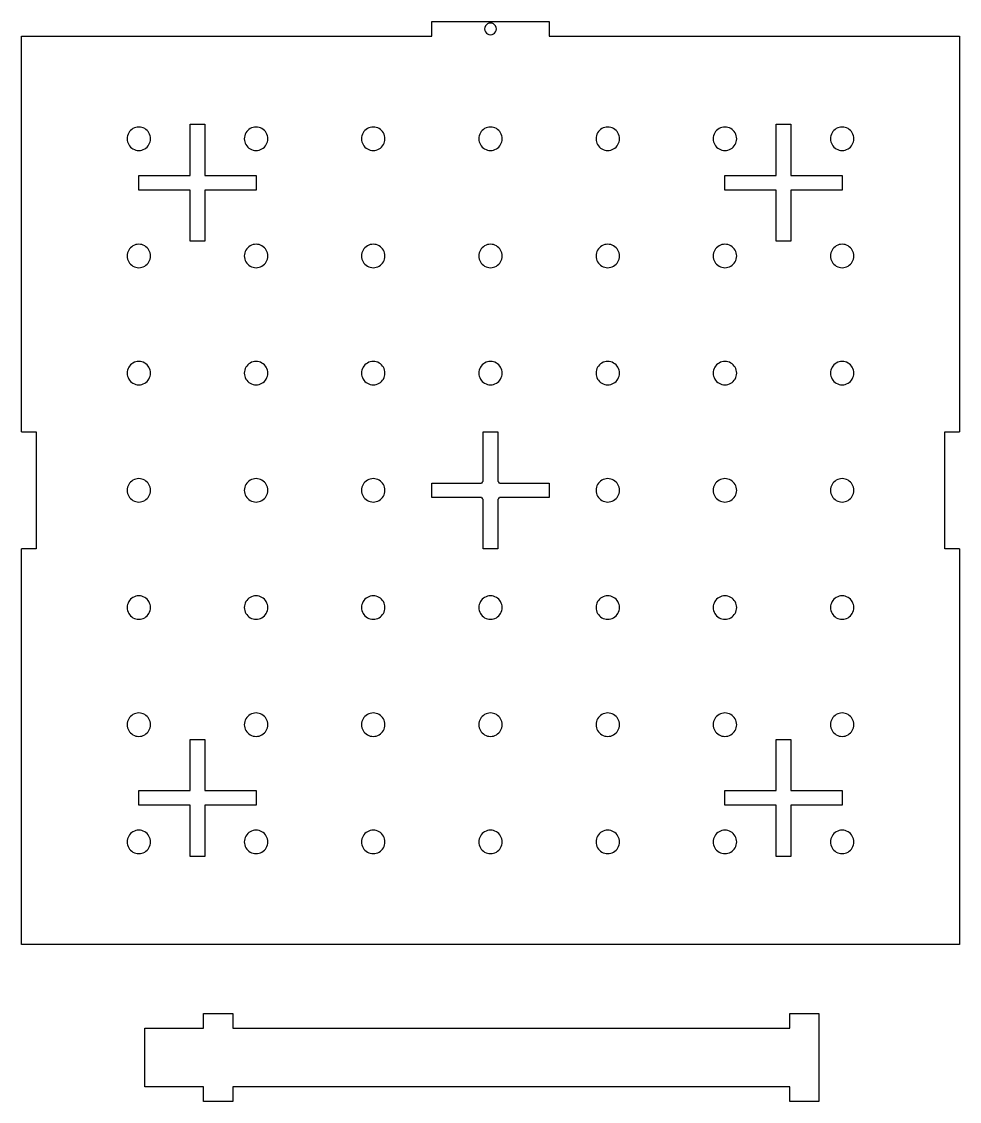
# Model space of a CAD drawing. Extents: x 0 to 168, y 0 to 125.
# Drawn here: x 60.2 to 113.5, y 9.2 to 70.6 of the extents above; entities that cross this region are included whole.
import ezdxf

# ---------------------------------------------------------------- set-up
doc = ezdxf.new("R2010")
doc.units = 0
doc.layers.add('Calque_1', color=7, linetype='CONTINUOUS')

msp = doc.modelspace()

# ---------------------------------------------------------------- linework, layer by layer
at = {"layer": 'Calque_1', "color": 7}
for p, q in [((83.549994, 70.612811), (90.216662, 70.612811)), ((83.549994, 69.779477), (83.549994, 70.612811)), ((87.216662, 70.196144), (87.216662, 70.196144)), ((90.216662, 70.612811), (90.216662, 69.779477)), ((60.216663, 69.779477), (83.549994, 69.779477)), ((60.216663, 47.279476), (60.216663, 69.779477)), ((90.216662, 69.779477), (113.549996, 69.779477)), ((113.549996, 69.779477), (113.549996, 47.279476)), ((69.799995, 64.779475), (70.63333, 64.779475)), ((69.799995, 61.86281), (69.799995, 64.779475)), ((70.63333, 64.779475), (70.63333, 61.86281)), ((103.133329, 61.86281), (103.133329, 64.779475)), ((103.133329, 64.779475), (103.966661, 64.779475)), ((103.966661, 64.779475), (103.966661, 61.86281)), ((67.549995, 63.946144), (67.549995, 63.946144)), ((74.216663, 63.946144), (74.216663, 63.946144)), ((80.883327, 63.946144), (80.883327, 63.946144)), ((87.549995, 63.946144), (87.549995, 63.946144)), ((94.216662, 63.946144), (94.216662, 63.946144)), ((100.88333, 63.946144), (100.88333, 63.946144)), ((107.549994, 63.946144), (107.549994, 63.946144)), ((66.88333, 61.029476), (66.88333, 61.86281)), ((66.88333, 61.86281), (69.799995, 61.86281)), ((70.63333, 61.86281), (73.549995, 61.86281)), ((73.549995, 61.86281), (73.549995, 61.029476)), ((100.216662, 61.86281), (103.133329, 61.86281)), ((100.216662, 61.029476), (100.216662, 61.86281)), ((103.966661, 61.86281), (106.883329, 61.86281)), ((106.883329, 61.86281), (106.883329, 61.029476)), ((69.799995, 61.029476), (66.88333, 61.029476)), ((69.799995, 58.112811), (69.799995, 61.029476)), ((73.549995, 61.029476), (70.63333, 61.029476)), ((70.63333, 61.029476), (70.63333, 58.112811)), ((103.133329, 61.029476), (100.216662, 61.029476)), ((103.133329, 58.112811), (103.133329, 61.029476)), ((106.883329, 61.029476), (103.966661, 61.029476)), ((103.966661, 61.029476), (103.966661, 58.112811)), ((70.63333, 58.112811), (69.799995, 58.112811)), ((103.966661, 58.112811), (103.133329, 58.112811)), ((67.549995, 57.279476), (67.549995, 57.279476)), ((74.216663, 57.279476), (74.216663, 57.279476)), ((80.883327, 57.279476), (80.883327, 57.279476)), ((87.549995, 57.279476), (87.549995, 57.279476)), ((94.216662, 57.279476), (94.216662, 57.279476)), ((100.88333, 57.279476), (100.88333, 57.279476)), ((107.549994, 57.279476), (107.549994, 57.279476)), ((67.549995, 50.612809), (67.549995, 50.612809)), ((74.216663, 50.612809), (74.216663, 50.612809)), ((80.883327, 50.612809), (80.883327, 50.612809)), ((87.549995, 50.612809), (87.549995, 50.612809)), ((94.216662, 50.612809), (94.216662, 50.612809)), ((100.88333, 50.612809), (100.88333, 50.612809)), ((107.549994, 50.612809), (107.549994, 50.612809)), ((60.216663, 47.279476), (61.049994, 47.279476)), ((61.049994, 47.279476), (61.049994, 40.612809)), ((86.466662, 47.279476), (87.299994, 47.279476)), ((86.466662, 44.466559), (86.466662, 47.279476)), ((87.299994, 47.279476), (87.299994, 44.466559)), ((112.716662, 40.612809), (112.716662, 47.279476)), ((112.716662, 47.279476), (113.549996, 47.279476)), ((83.549994, 43.529477), (83.549994, 44.362808)), ((83.549994, 44.362808), (86.362912, 44.362808)), ((87.403744, 44.362808), (90.216662, 44.362808)), ((90.216662, 44.362808), (90.216662, 43.529477)), ((67.549995, 43.946144), (67.549995, 43.946144)), ((74.216663, 43.946144), (74.216663, 43.946144)), ((80.883327, 43.946144), (80.883327, 43.946144)), ((94.216662, 43.946144), (94.216662, 43.946144)), ((100.88333, 43.946144), (100.88333, 43.946144)), ((107.549994, 43.946144), (107.549994, 43.946144)), ((86.362912, 43.529477), (83.549994, 43.529477)), ((86.466662, 40.612809), (86.466662, 43.425726)), ((87.299994, 43.425726), (87.299994, 40.612809)), ((90.216662, 43.529477), (87.403744, 43.529477)), ((60.216663, 18.112809), (60.216663, 40.612809)), ((61.049994, 40.612809), (60.216663, 40.612809)), ((87.299994, 40.612809), (86.466662, 40.612809)), ((113.549996, 40.612809), (112.716662, 40.612809)), ((113.549996, 40.612809), (113.549996, 18.112809)), ((67.549995, 37.279477), (67.549995, 37.279477)), ((74.216663, 37.279477), (74.216663, 37.279477)), ((80.883327, 37.279477), (80.883327, 37.279477)), ((87.549995, 37.279477), (87.549995, 37.279477)), ((94.216662, 37.279477), (94.216662, 37.279477)), ((100.88333, 37.279477), (100.88333, 37.279477)), ((107.549994, 37.279477), (107.549994, 37.279477)), ((67.549995, 30.612809), (67.549995, 30.612809)), ((74.216663, 30.612809), (74.216663, 30.612809)), ((80.883327, 30.612809), (80.883327, 30.612809)), ((87.549995, 30.612809), (87.549995, 30.612809)), ((94.216662, 30.612809), (94.216662, 30.612809)), ((100.88333, 30.612809), (100.88333, 30.612809)), ((107.549994, 30.612809), (107.549994, 30.612809)), ((69.799995, 29.779477), (70.63333, 29.779477)), ((69.799995, 26.86281), (69.799995, 29.779477)), ((70.63333, 29.779477), (70.63333, 26.86281)), ((103.133329, 29.779477), (103.966661, 29.779477)), ((103.133329, 26.86281), (103.133329, 29.779477)), ((103.966661, 29.779477), (103.966661, 26.86281)), ((66.88333, 26.029478), (66.88333, 26.86281)), ((66.88333, 26.86281), (69.799995, 26.86281)), ((70.63333, 26.86281), (73.549995, 26.86281)), ((73.549995, 26.86281), (73.549995, 26.029478)), ((100.216662, 26.86281), (103.133329, 26.86281)), ((100.216662, 26.029478), (100.216662, 26.86281)), ((103.966661, 26.86281), (106.883329, 26.86281)), ((106.883329, 26.86281), (106.883329, 26.029478)), ((69.799995, 26.029478), (66.88333, 26.029478)), ((69.799995, 23.11281), (69.799995, 26.029478)), ((70.63333, 26.029478), (70.63333, 23.11281)), ((73.549995, 26.029478), (70.63333, 26.029478)), ((103.133329, 26.029478), (100.216662, 26.029478)), ((103.133329, 23.11281), (103.133329, 26.029478)), ((103.966661, 26.029478), (103.966661, 23.11281)), ((106.883329, 26.029478), (103.966661, 26.029478)), ((67.549995, 23.946145), (67.549995, 23.946145)), ((74.216663, 23.946145), (74.216663, 23.946145)), ((80.883327, 23.946145), (80.883327, 23.946145)), ((87.549995, 23.946145), (87.549995, 23.946145)), ((94.216662, 23.946145), (94.216662, 23.946145)), ((100.88333, 23.946145), (100.88333, 23.946145)), ((107.549994, 23.946145), (107.549994, 23.946145)), ((70.63333, 23.11281), (69.799995, 23.11281)), ((103.966661, 23.11281), (103.133329, 23.11281)), ((113.549996, 18.112809), (60.216663, 18.112809)), ((70.565444, 14.182438), (72.23211, 14.182438)), ((70.565444, 13.349104), (70.565444, 14.182438)), ((72.23211, 14.182438), (72.23211, 13.349104)), ((103.898778, 13.349104), (103.898778, 14.182438)), ((103.898778, 14.182438), (105.565444, 14.182438)), ((105.565444, 14.182438), (105.565444, 9.182437)), ((67.232111, 10.015771), (67.232111, 13.349104)), ((67.232111, 13.349104), (70.565444, 13.349104)), ((72.23211, 13.349104), (103.898778, 13.349104)), ((70.565444, 10.015771), (67.232111, 10.015771)), ((70.565444, 9.182437), (70.565444, 10.015771)), ((103.898778, 10.015771), (72.23211, 10.015771)), ((72.23211, 10.015771), (72.23211, 9.182437)), ((103.898778, 9.182437), (103.898778, 10.015771)), ((72.23211, 9.182437), (70.565444, 9.182437)), ((105.565444, 9.182437), (103.898778, 9.182437))]:
    msp.add_line(p, q, dxfattribs=at)
for points in [[(86.716661, 70.48482), (86.613527, 70.425275), (86.549994, 70.315233), (86.549994, 70.196144)], [(86.549994, 70.196144), (86.549994, 70.077055), (86.613527, 69.967012), (86.716661, 69.907468)], [(87.049995, 70.48482), (86.946861, 70.544364), (86.819795, 70.544364), (86.716661, 70.48482)], [(87.216662, 70.196144), (87.216662, 70.315233), (87.153129, 70.425275), (87.049995, 70.48482)], [(87.049995, 69.907468), (87.153129, 69.967012), (87.216662, 70.077055), (87.216662, 70.196144)], [(86.716661, 69.907468), (86.819795, 69.847924), (86.946861, 69.847924), (87.049995, 69.907468)], [(66.549995, 64.523494), (66.343728, 64.404405), (66.216662, 64.184321), (66.216662, 63.946144)], [(67.216662, 64.523494), (67.010395, 64.642582), (66.756263, 64.642582), (66.549995, 64.523494)], [(67.549995, 63.946144), (67.549995, 64.184321), (67.422929, 64.404405), (67.216662, 64.523494)], [(73.216663, 64.523494), (73.010395, 64.404405), (72.883329, 64.184321), (72.883329, 63.946144)], [(73.883329, 64.523494), (73.677062, 64.642582), (73.42293, 64.642582), (73.216663, 64.523494)], [(74.216663, 63.946144), (74.216663, 64.184321), (74.089597, 64.404405), (73.883329, 64.523494)], [(79.883327, 64.523494), (79.67706, 64.404405), (79.549994, 64.184321), (79.549994, 63.946144)], [(80.549994, 64.523494), (80.343727, 64.642582), (80.089595, 64.642582), (79.883327, 64.523494)], [(80.883327, 63.946144), (80.883327, 64.184321), (80.756261, 64.404405), (80.549994, 64.523494)], [(86.549995, 64.523494), (86.343727, 64.404405), (86.216661, 64.184321), (86.216661, 63.946144)], [(87.216661, 64.523494), (87.010394, 64.642582), (86.756262, 64.642582), (86.549995, 64.523494)], [(87.549995, 63.946144), (87.549995, 64.184321), (87.422929, 64.404405), (87.216661, 64.523494)], [(93.216662, 64.523494), (93.010395, 64.404405), (92.883329, 64.184321), (92.883329, 63.946144)], [(93.883329, 64.523494), (93.677061, 64.642582), (93.42293, 64.642582), (93.216662, 64.523494)], [(94.216662, 63.946144), (94.216662, 64.184321), (94.089596, 64.404405), (93.883329, 64.523494)], [(99.88333, 64.523494), (99.677062, 64.404405), (99.549996, 64.184321), (99.549996, 63.946144)], [(100.549996, 64.523494), (100.343729, 64.642582), (100.089597, 64.642582), (99.88333, 64.523494)], [(100.88333, 63.946144), (100.88333, 64.184321), (100.756264, 64.404405), (100.549996, 64.523494)], [(106.549994, 64.523494), (106.343727, 64.404405), (106.216661, 64.184321), (106.216661, 63.946144)], [(107.216661, 64.523494), (107.010394, 64.642582), (106.756262, 64.642582), (106.549994, 64.523494)], [(107.549994, 63.946144), (107.549994, 64.184321), (107.422928, 64.404405), (107.216661, 64.523494)], [(66.216662, 63.946144), (66.216662, 63.707966), (66.343728, 63.487882), (66.549995, 63.368793)], [(67.216662, 63.368793), (67.422929, 63.487882), (67.549995, 63.707966), (67.549995, 63.946144)], [(72.883329, 63.946144), (72.883329, 63.707966), (73.010395, 63.487882), (73.216663, 63.368793)], [(73.883329, 63.368793), (74.089597, 63.487882), (74.216663, 63.707966), (74.216663, 63.946144)], [(79.549994, 63.946144), (79.549994, 63.707966), (79.67706, 63.487882), (79.883327, 63.368793)], [(80.549994, 63.368793), (80.756261, 63.487882), (80.883327, 63.707966), (80.883327, 63.946144)], [(86.216661, 63.946144), (86.216661, 63.707966), (86.343727, 63.487882), (86.549995, 63.368793)], [(87.216661, 63.368793), (87.422929, 63.487882), (87.549995, 63.707966), (87.549995, 63.946144)], [(92.883329, 63.946144), (92.883329, 63.707966), (93.010395, 63.487882), (93.216662, 63.368793)], [(93.883329, 63.368793), (94.089596, 63.487882), (94.216662, 63.707966), (94.216662, 63.946144)], [(99.549996, 63.946144), (99.549996, 63.707966), (99.677062, 63.487882), (99.88333, 63.368793)], [(100.549996, 63.368793), (100.756264, 63.487882), (100.88333, 63.707966), (100.88333, 63.946144)], [(106.216661, 63.946144), (106.216661, 63.707966), (106.343727, 63.487882), (106.549994, 63.368793)], [(107.216661, 63.368793), (107.422928, 63.487882), (107.549994, 63.707966), (107.549994, 63.946144)], [(66.549995, 63.368793), (66.756263, 63.249705), (67.010395, 63.249705), (67.216662, 63.368793)], [(73.216663, 63.368793), (73.42293, 63.249705), (73.677062, 63.249705), (73.883329, 63.368793)], [(79.883327, 63.368793), (80.089595, 63.249705), (80.343727, 63.249705), (80.549994, 63.368793)], [(86.549995, 63.368793), (86.756262, 63.249705), (87.010394, 63.249705), (87.216661, 63.368793)], [(93.216662, 63.368793), (93.42293, 63.249705), (93.677061, 63.249705), (93.883329, 63.368793)], [(99.88333, 63.368793), (100.089597, 63.249705), (100.343729, 63.249705), (100.549996, 63.368793)], [(106.549994, 63.368793), (106.756262, 63.249705), (107.010394, 63.249705), (107.216661, 63.368793)], [(66.549995, 57.856826), (66.343728, 57.737738), (66.216662, 57.517653), (66.216662, 57.279476)], [(67.216662, 57.856826), (67.010395, 57.975915), (66.756263, 57.975915), (66.549995, 57.856826)], [(67.549995, 57.279476), (67.549995, 57.517653), (67.422929, 57.737738), (67.216662, 57.856826)], [(73.216663, 57.856826), (73.010395, 57.737738), (72.883329, 57.517653), (72.883329, 57.279476)], [(73.883329, 57.856826), (73.677062, 57.975915), (73.42293, 57.975915), (73.216663, 57.856826)], [(74.216663, 57.279476), (74.216663, 57.517653), (74.089597, 57.737738), (73.883329, 57.856826)], [(79.883327, 57.856826), (79.67706, 57.737738), (79.549994, 57.517653), (79.549994, 57.279476)], [(80.549994, 57.856826), (80.343727, 57.975915), (80.089595, 57.975915), (79.883327, 57.856826)], [(80.883327, 57.279476), (80.883327, 57.517653), (80.756261, 57.737738), (80.549994, 57.856826)], [(86.549995, 57.856826), (86.343727, 57.737738), (86.216661, 57.517653), (86.216661, 57.279476)], [(87.216661, 57.856826), (87.010394, 57.975915), (86.756262, 57.975915), (86.549995, 57.856826)], [(87.549995, 57.279476), (87.549995, 57.517653), (87.422929, 57.737738), (87.216661, 57.856826)], [(93.216662, 57.856826), (93.010395, 57.737738), (92.883329, 57.517653), (92.883329, 57.279476)], [(93.883329, 57.856826), (93.677061, 57.975915), (93.42293, 57.975915), (93.216662, 57.856826)], [(94.216662, 57.279476), (94.216662, 57.517653), (94.089596, 57.737738), (93.883329, 57.856826)], [(99.88333, 57.856826), (99.677062, 57.737738), (99.549996, 57.517653), (99.549996, 57.279476)], [(100.549996, 57.856826), (100.343729, 57.975915), (100.089597, 57.975915), (99.88333, 57.856826)], [(100.88333, 57.279476), (100.88333, 57.517653), (100.756264, 57.737738), (100.549996, 57.856826)], [(106.549994, 57.856826), (106.343727, 57.737738), (106.216661, 57.517653), (106.216661, 57.279476)], [(107.216661, 57.856826), (107.010394, 57.975915), (106.756262, 57.975915), (106.549994, 57.856826)], [(107.549994, 57.279476), (107.549994, 57.517653), (107.422928, 57.737738), (107.216661, 57.856826)], [(66.216662, 57.279476), (66.216662, 57.041299), (66.343728, 56.821214), (66.549995, 56.702126)], [(67.216662, 56.702126), (67.422929, 56.821214), (67.549995, 57.041299), (67.549995, 57.279476)], [(72.883329, 57.279476), (72.883329, 57.041299), (73.010395, 56.821214), (73.216663, 56.702126)], [(73.883329, 56.702126), (74.089597, 56.821214), (74.216663, 57.041299), (74.216663, 57.279476)], [(79.549994, 57.279476), (79.549994, 57.041299), (79.67706, 56.821214), (79.883327, 56.702126)], [(80.549994, 56.702126), (80.756261, 56.821214), (80.883327, 57.041299), (80.883327, 57.279476)], [(86.216661, 57.279476), (86.216661, 57.041299), (86.343727, 56.821214), (86.549995, 56.702126)], [(87.216661, 56.702126), (87.422929, 56.821214), (87.549995, 57.041299), (87.549995, 57.279476)], [(92.883329, 57.279476), (92.883329, 57.041299), (93.010395, 56.821214), (93.216662, 56.702126)], [(93.883329, 56.702126), (94.089596, 56.821214), (94.216662, 57.041299), (94.216662, 57.279476)], [(99.549996, 57.279476), (99.549996, 57.041299), (99.677062, 56.821214), (99.88333, 56.702126)], [(100.549996, 56.702126), (100.756264, 56.821214), (100.88333, 57.041299), (100.88333, 57.279476)], [(106.216661, 57.279476), (106.216661, 57.041299), (106.343727, 56.821214), (106.549994, 56.702126)], [(107.216661, 56.702126), (107.422928, 56.821214), (107.549994, 57.041299), (107.549994, 57.279476)], [(66.549995, 56.702126), (66.756263, 56.583037), (67.010395, 56.583037), (67.216662, 56.702126)], [(73.216663, 56.702126), (73.42293, 56.583037), (73.677062, 56.583037), (73.883329, 56.702126)], [(79.883327, 56.702126), (80.089595, 56.583037), (80.343727, 56.583037), (80.549994, 56.702126)], [(86.549995, 56.702126), (86.756262, 56.583037), (87.010394, 56.583037), (87.216661, 56.702126)], [(93.216662, 56.702126), (93.42293, 56.583037), (93.677061, 56.583037), (93.883329, 56.702126)], [(99.88333, 56.702126), (100.089597, 56.583037), (100.343729, 56.583037), (100.549996, 56.702126)], [(106.549994, 56.702126), (106.756262, 56.583037), (107.010394, 56.583037), (107.216661, 56.702126)], [(66.549995, 51.190159), (66.343728, 51.07107), (66.216662, 50.850986), (66.216662, 50.612809)], [(67.216662, 51.190159), (67.010395, 51.309248), (66.756263, 51.309248), (66.549995, 51.190159)], [(67.549995, 50.612809), (67.549995, 50.850986), (67.422929, 51.07107), (67.216662, 51.190159)], [(73.216663, 51.190159), (73.010395, 51.07107), (72.883329, 50.850986), (72.883329, 50.612809)], [(73.883329, 51.190159), (73.677062, 51.309248), (73.42293, 51.309248), (73.216663, 51.190159)], [(74.216663, 50.612809), (74.216663, 50.850986), (74.089597, 51.07107), (73.883329, 51.190159)], [(79.883327, 51.190159), (79.67706, 51.07107), (79.549994, 50.850986), (79.549994, 50.612809)], [(80.549994, 51.190159), (80.343727, 51.309248), (80.089595, 51.309248), (79.883327, 51.190159)], [(80.883327, 50.612809), (80.883327, 50.850986), (80.756261, 51.07107), (80.549994, 51.190159)], [(86.549995, 51.190159), (86.343727, 51.07107), (86.216661, 50.850986), (86.216661, 50.612809)], [(87.216661, 51.190159), (87.010394, 51.309248), (86.756262, 51.309248), (86.549995, 51.190159)], [(87.549995, 50.612809), (87.549995, 50.850986), (87.422929, 51.07107), (87.216661, 51.190159)], [(93.216662, 51.190159), (93.010395, 51.07107), (92.883329, 50.850986), (92.883329, 50.612809)], [(93.883329, 51.190159), (93.677061, 51.309248), (93.42293, 51.309248), (93.216662, 51.190159)], [(94.216662, 50.612809), (94.216662, 50.850986), (94.089596, 51.07107), (93.883329, 51.190159)], [(99.88333, 51.190159), (99.677062, 51.07107), (99.549996, 50.850986), (99.549996, 50.612809)], [(100.549996, 51.190159), (100.343729, 51.309248), (100.089597, 51.309248), (99.88333, 51.190159)], [(100.88333, 50.612809), (100.88333, 50.850986), (100.756264, 51.07107), (100.549996, 51.190159)], [(106.549994, 51.190159), (106.343727, 51.07107), (106.216661, 50.850986), (106.216661, 50.612809)], [(107.216661, 51.190159), (107.010394, 51.309248), (106.756262, 51.309248), (106.549994, 51.190159)], [(107.549994, 50.612809), (107.549994, 50.850986), (107.422928, 51.07107), (107.216661, 51.190159)], [(66.216662, 50.612809), (66.216662, 50.374632), (66.343728, 50.154547), (66.549995, 50.035458)], [(67.216662, 50.035458), (67.422929, 50.154547), (67.549995, 50.374632), (67.549995, 50.612809)], [(72.883329, 50.612809), (72.883329, 50.374632), (73.010395, 50.154547), (73.216663, 50.035458)], [(73.883329, 50.035458), (74.089597, 50.154547), (74.216663, 50.374632), (74.216663, 50.612809)], [(79.549994, 50.612809), (79.549994, 50.374632), (79.67706, 50.154547), (79.883327, 50.035458)], [(80.549994, 50.035458), (80.756261, 50.154547), (80.883327, 50.374632), (80.883327, 50.612809)], [(86.216661, 50.612809), (86.216661, 50.374632), (86.343727, 50.154547), (86.549995, 50.035458)], [(87.216661, 50.035458), (87.422929, 50.154547), (87.549995, 50.374632), (87.549995, 50.612809)], [(92.883329, 50.612809), (92.883329, 50.374632), (93.010395, 50.154547), (93.216662, 50.035458)], [(93.883329, 50.035458), (94.089596, 50.154547), (94.216662, 50.374632), (94.216662, 50.612809)], [(99.549996, 50.612809), (99.549996, 50.374632), (99.677062, 50.154547), (99.88333, 50.035458)], [(100.549996, 50.035458), (100.756264, 50.154547), (100.88333, 50.374632), (100.88333, 50.612809)], [(106.216661, 50.612809), (106.216661, 50.374632), (106.343727, 50.154547), (106.549994, 50.035458)], [(107.216661, 50.035458), (107.422928, 50.154547), (107.549994, 50.374632), (107.549994, 50.612809)], [(66.549995, 50.035458), (66.756263, 49.91637), (67.010395, 49.91637), (67.216662, 50.035458)], [(73.216663, 50.035458), (73.42293, 49.91637), (73.677062, 49.91637), (73.883329, 50.035458)], [(79.883327, 50.035458), (80.089595, 49.91637), (80.343727, 49.91637), (80.549994, 50.035458)], [(86.549995, 50.035458), (86.756262, 49.91637), (87.010394, 49.91637), (87.216661, 50.035458)], [(93.216662, 50.035458), (93.42293, 49.91637), (93.677061, 49.91637), (93.883329, 50.035458)], [(99.88333, 50.035458), (100.089597, 49.91637), (100.343729, 49.91637), (100.549996, 50.035458)], [(106.549994, 50.035458), (106.756262, 49.91637), (107.010394, 49.91637), (107.216661, 50.035458)], [(66.549995, 44.523494), (66.343728, 44.404406), (66.216662, 44.184321), (66.216662, 43.946144)], [(67.216662, 44.523494), (67.010395, 44.642583), (66.756263, 44.642583), (66.549995, 44.523494)], [(67.549995, 43.946144), (67.549995, 44.184321), (67.422929, 44.404406), (67.216662, 44.523494)], [(73.216663, 44.523494), (73.010395, 44.404406), (72.883329, 44.184321), (72.883329, 43.946144)], [(73.883329, 44.523494), (73.677062, 44.642583), (73.42293, 44.642583), (73.216663, 44.523494)], [(74.216663, 43.946144), (74.216663, 44.184321), (74.089597, 44.404406), (73.883329, 44.523494)], [(79.883327, 44.523494), (79.67706, 44.404406), (79.549994, 44.184321), (79.549994, 43.946144)], [(80.549994, 44.523494), (80.343727, 44.642583), (80.089595, 44.642583), (79.883327, 44.523494)], [(80.883327, 43.946144), (80.883327, 44.184321), (80.756261, 44.404406), (80.549994, 44.523494)], [(86.466662, 44.466559), (86.428367, 44.435898), (86.393573, 44.401104), (86.362912, 44.362808)], [(87.403744, 44.362808), (87.373084, 44.401104), (87.338289, 44.435898), (87.299994, 44.466559)], [(93.216662, 44.523494), (93.010395, 44.404406), (92.883329, 44.184321), (92.883329, 43.946144)], [(93.883329, 44.523494), (93.677061, 44.642583), (93.42293, 44.642583), (93.216662, 44.523494)], [(94.216662, 43.946144), (94.216662, 44.184321), (94.089596, 44.404406), (93.883329, 44.523494)], [(99.88333, 44.523494), (99.677062, 44.404406), (99.549996, 44.184321), (99.549996, 43.946144)], [(100.549996, 44.523494), (100.343729, 44.642583), (100.089597, 44.642583), (99.88333, 44.523494)], [(100.88333, 43.946144), (100.88333, 44.184321), (100.756264, 44.404406), (100.549996, 44.523494)], [(106.549994, 44.523494), (106.343727, 44.404406), (106.216661, 44.184321), (106.216661, 43.946144)], [(107.216661, 44.523494), (107.010394, 44.642583), (106.756262, 44.642583), (106.549994, 44.523494)], [(107.549994, 43.946144), (107.549994, 44.184321), (107.422928, 44.404406), (107.216661, 44.523494)], [(66.216662, 43.946144), (66.216662, 43.707967), (66.343728, 43.487882), (66.549995, 43.368794)], [(67.216662, 43.368794), (67.422929, 43.487882), (67.549995, 43.707967), (67.549995, 43.946144)], [(72.883329, 43.946144), (72.883329, 43.707967), (73.010395, 43.487882), (73.216663, 43.368794)], [(73.883329, 43.368794), (74.089597, 43.487882), (74.216663, 43.707967), (74.216663, 43.946144)], [(79.549994, 43.946144), (79.549994, 43.707967), (79.67706, 43.487882), (79.883327, 43.368794)], [(80.549994, 43.368794), (80.756261, 43.487882), (80.883327, 43.707967), (80.883327, 43.946144)], [(92.883329, 43.946144), (92.883329, 43.707967), (93.010395, 43.487882), (93.216662, 43.368794)], [(93.883329, 43.368794), (94.089596, 43.487882), (94.216662, 43.707967), (94.216662, 43.946144)], [(99.549996, 43.946144), (99.549996, 43.707967), (99.677062, 43.487882), (99.88333, 43.368794)], [(100.549996, 43.368794), (100.756264, 43.487882), (100.88333, 43.707967), (100.88333, 43.946144)], [(106.216661, 43.946144), (106.216661, 43.707967), (106.343727, 43.487882), (106.549994, 43.368794)], [(107.216661, 43.368794), (107.422928, 43.487882), (107.549994, 43.707967), (107.549994, 43.946144)], [(66.549995, 43.368794), (66.756263, 43.249705), (67.010395, 43.249705), (67.216662, 43.368794)], [(73.216663, 43.368794), (73.42293, 43.249705), (73.677062, 43.249705), (73.883329, 43.368794)], [(79.883327, 43.368794), (80.089595, 43.249705), (80.343727, 43.249705), (80.549994, 43.368794)], [(86.362912, 43.529477), (86.393573, 43.491181), (86.428367, 43.456387), (86.466662, 43.425726)], [(87.299994, 43.425726), (87.338289, 43.456387), (87.373084, 43.491181), (87.403744, 43.529477)], [(93.216662, 43.368794), (93.42293, 43.249705), (93.677061, 43.249705), (93.883329, 43.368794)], [(99.88333, 43.368794), (100.089597, 43.249705), (100.343729, 43.249705), (100.549996, 43.368794)], [(106.549994, 43.368794), (106.756262, 43.249705), (107.010394, 43.249705), (107.216661, 43.368794)], [(66.549995, 37.856827), (66.343728, 37.737738), (66.216662, 37.517654), (66.216662, 37.279477)], [(67.216662, 37.856827), (67.010395, 37.975915), (66.756263, 37.975915), (66.549995, 37.856827)], [(67.549995, 37.279477), (67.549995, 37.517654), (67.422929, 37.737738), (67.216662, 37.856827)], [(73.216663, 37.856827), (73.010395, 37.737738), (72.883329, 37.517654), (72.883329, 37.279477)], [(73.883329, 37.856827), (73.677062, 37.975915), (73.42293, 37.975915), (73.216663, 37.856827)], [(74.216663, 37.279477), (74.216663, 37.517654), (74.089597, 37.737738), (73.883329, 37.856827)], [(79.883327, 37.856827), (79.67706, 37.737738), (79.549994, 37.517654), (79.549994, 37.279477)], [(80.549994, 37.856827), (80.343727, 37.975915), (80.089595, 37.975915), (79.883327, 37.856827)], [(80.883327, 37.279477), (80.883327, 37.517654), (80.756261, 37.737738), (80.549994, 37.856827)], [(86.549995, 37.856827), (86.343727, 37.737738), (86.216661, 37.517654), (86.216661, 37.279477)], [(87.216661, 37.856827), (87.010394, 37.975915), (86.756262, 37.975915), (86.549995, 37.856827)], [(87.549995, 37.279477), (87.549995, 37.517654), (87.422929, 37.737738), (87.216661, 37.856827)], [(93.216662, 37.856827), (93.010395, 37.737738), (92.883329, 37.517654), (92.883329, 37.279477)], [(93.883329, 37.856827), (93.677061, 37.975915), (93.42293, 37.975915), (93.216662, 37.856827)], [(94.216662, 37.279477), (94.216662, 37.517654), (94.089596, 37.737738), (93.883329, 37.856827)], [(99.88333, 37.856827), (99.677062, 37.737738), (99.549996, 37.517654), (99.549996, 37.279477)], [(100.549996, 37.856827), (100.343729, 37.975915), (100.089597, 37.975915), (99.88333, 37.856827)], [(100.88333, 37.279477), (100.88333, 37.517654), (100.756264, 37.737738), (100.549996, 37.856827)], [(106.549994, 37.856827), (106.343727, 37.737738), (106.216661, 37.517654), (106.216661, 37.279477)], [(107.216661, 37.856827), (107.010394, 37.975915), (106.756262, 37.975915), (106.549994, 37.856827)], [(107.549994, 37.279477), (107.549994, 37.517654), (107.422928, 37.737738), (107.216661, 37.856827)], [(66.216662, 37.279477), (66.216662, 37.0413), (66.343728, 36.821215), (66.549995, 36.702126)], [(67.216662, 36.702126), (67.422929, 36.821215), (67.549995, 37.0413), (67.549995, 37.279477)], [(72.883329, 37.279477), (72.883329, 37.0413), (73.010395, 36.821215), (73.216663, 36.702126)], [(73.883329, 36.702126), (74.089597, 36.821215), (74.216663, 37.0413), (74.216663, 37.279477)], [(79.549994, 37.279477), (79.549994, 37.0413), (79.67706, 36.821215), (79.883327, 36.702126)], [(80.549994, 36.702126), (80.756261, 36.821215), (80.883327, 37.0413), (80.883327, 37.279477)], [(86.216661, 37.279477), (86.216661, 37.0413), (86.343727, 36.821215), (86.549995, 36.702126)], [(87.216661, 36.702126), (87.422929, 36.821215), (87.549995, 37.0413), (87.549995, 37.279477)], [(92.883329, 37.279477), (92.883329, 37.0413), (93.010395, 36.821215), (93.216662, 36.702126)], [(93.883329, 36.702126), (94.089596, 36.821215), (94.216662, 37.0413), (94.216662, 37.279477)], [(99.549996, 37.279477), (99.549996, 37.0413), (99.677062, 36.821215), (99.88333, 36.702126)], [(100.549996, 36.702126), (100.756264, 36.821215), (100.88333, 37.0413), (100.88333, 37.279477)], [(106.216661, 37.279477), (106.216661, 37.0413), (106.343727, 36.821215), (106.549994, 36.702126)], [(107.216661, 36.702126), (107.422928, 36.821215), (107.549994, 37.0413), (107.549994, 37.279477)], [(66.549995, 36.702126), (66.756263, 36.583038), (67.010395, 36.583038), (67.216662, 36.702126)], [(73.216663, 36.702126), (73.42293, 36.583038), (73.677062, 36.583038), (73.883329, 36.702126)], [(79.883327, 36.702126), (80.089595, 36.583038), (80.343727, 36.583038), (80.549994, 36.702126)], [(86.549995, 36.702126), (86.756262, 36.583038), (87.010394, 36.583038), (87.216661, 36.702126)], [(93.216662, 36.702126), (93.42293, 36.583038), (93.677061, 36.583038), (93.883329, 36.702126)], [(99.88333, 36.702126), (100.089597, 36.583038), (100.343729, 36.583038), (100.549996, 36.702126)], [(106.549994, 36.702126), (106.756262, 36.583038), (107.010394, 36.583038), (107.216661, 36.702126)], [(66.549995, 31.190159), (66.343728, 31.071071), (66.216662, 30.850986), (66.216662, 30.612809)], [(67.216662, 31.190159), (67.010395, 31.309248), (66.756263, 31.309248), (66.549995, 31.190159)], [(67.549995, 30.612809), (67.549995, 30.850986), (67.422929, 31.071071), (67.216662, 31.190159)], [(73.216663, 31.190159), (73.010395, 31.071071), (72.883329, 30.850986), (72.883329, 30.612809)], [(73.883329, 31.190159), (73.677062, 31.309248), (73.42293, 31.309248), (73.216663, 31.190159)], [(74.216663, 30.612809), (74.216663, 30.850986), (74.089597, 31.071071), (73.883329, 31.190159)], [(79.883327, 31.190159), (79.67706, 31.071071), (79.549994, 30.850986), (79.549994, 30.612809)], [(80.549994, 31.190159), (80.343727, 31.309248), (80.089595, 31.309248), (79.883327, 31.190159)], [(80.883327, 30.612809), (80.883327, 30.850986), (80.756261, 31.071071), (80.549994, 31.190159)], [(86.549995, 31.190159), (86.343727, 31.071071), (86.216661, 30.850986), (86.216661, 30.612809)], [(87.216661, 31.190159), (87.010394, 31.309248), (86.756262, 31.309248), (86.549995, 31.190159)], [(87.549995, 30.612809), (87.549995, 30.850986), (87.422929, 31.071071), (87.216661, 31.190159)], [(93.216662, 31.190159), (93.010395, 31.071071), (92.883329, 30.850986), (92.883329, 30.612809)], [(93.883329, 31.190159), (93.677061, 31.309248), (93.42293, 31.309248), (93.216662, 31.190159)], [(94.216662, 30.612809), (94.216662, 30.850986), (94.089596, 31.071071), (93.883329, 31.190159)], [(99.88333, 31.190159), (99.677062, 31.071071), (99.549996, 30.850986), (99.549996, 30.612809)], [(100.549996, 31.190159), (100.343729, 31.309248), (100.089597, 31.309248), (99.88333, 31.190159)], [(100.88333, 30.612809), (100.88333, 30.850986), (100.756264, 31.071071), (100.549996, 31.190159)], [(106.549994, 31.190159), (106.343727, 31.071071), (106.216661, 30.850986), (106.216661, 30.612809)], [(107.216661, 31.190159), (107.010394, 31.309248), (106.756262, 31.309248), (106.549994, 31.190159)], [(107.549994, 30.612809), (107.549994, 30.850986), (107.422928, 31.071071), (107.216661, 31.190159)], [(66.216662, 30.612809), (66.216662, 30.374632), (66.343728, 30.154547), (66.549995, 30.035459)], [(67.216662, 30.035459), (67.422929, 30.154547), (67.549995, 30.374632), (67.549995, 30.612809)], [(72.883329, 30.612809), (72.883329, 30.374632), (73.010395, 30.154547), (73.216663, 30.035459)], [(73.883329, 30.035459), (74.089597, 30.154547), (74.216663, 30.374632), (74.216663, 30.612809)], [(79.549994, 30.612809), (79.549994, 30.374632), (79.67706, 30.154547), (79.883327, 30.035459)], [(80.549994, 30.035459), (80.756261, 30.154547), (80.883327, 30.374632), (80.883327, 30.612809)], [(86.216661, 30.612809), (86.216661, 30.374632), (86.343727, 30.154547), (86.549995, 30.035459)], [(87.216661, 30.035459), (87.422929, 30.154547), (87.549995, 30.374632), (87.549995, 30.612809)], [(92.883329, 30.612809), (92.883329, 30.374632), (93.010395, 30.154547), (93.216662, 30.035459)], [(93.883329, 30.035459), (94.089596, 30.154547), (94.216662, 30.374632), (94.216662, 30.612809)], [(99.549996, 30.612809), (99.549996, 30.374632), (99.677062, 30.154547), (99.88333, 30.035459)], [(100.549996, 30.035459), (100.756264, 30.154547), (100.88333, 30.374632), (100.88333, 30.612809)], [(106.216661, 30.612809), (106.216661, 30.374632), (106.343727, 30.154547), (106.549994, 30.035459)], [(107.216661, 30.035459), (107.422928, 30.154547), (107.549994, 30.374632), (107.549994, 30.612809)], [(66.549995, 30.035459), (66.756263, 29.91637), (67.010395, 29.91637), (67.216662, 30.035459)], [(73.216663, 30.035459), (73.42293, 29.91637), (73.677062, 29.91637), (73.883329, 30.035459)], [(79.883327, 30.035459), (80.089595, 29.91637), (80.343727, 29.91637), (80.549994, 30.035459)], [(86.549995, 30.035459), (86.756262, 29.91637), (87.010394, 29.91637), (87.216661, 30.035459)], [(93.216662, 30.035459), (93.42293, 29.91637), (93.677061, 29.91637), (93.883329, 30.035459)], [(99.88333, 30.035459), (100.089597, 29.91637), (100.343729, 29.91637), (100.549996, 30.035459)], [(106.549994, 30.035459), (106.756262, 29.91637), (107.010394, 29.91637), (107.216661, 30.035459)], [(67.216662, 24.523495), (67.010395, 24.642583), (66.756263, 24.642583), (66.549995, 24.523495)], [(73.883329, 24.523495), (73.677062, 24.642583), (73.42293, 24.642583), (73.216663, 24.523495)], [(80.549994, 24.523495), (80.343727, 24.642583), (80.089595, 24.642583), (79.883327, 24.523495)], [(87.216661, 24.523495), (87.010394, 24.642583), (86.756262, 24.642583), (86.549995, 24.523495)], [(93.883329, 24.523495), (93.677061, 24.642583), (93.42293, 24.642583), (93.216662, 24.523495)], [(100.549996, 24.523495), (100.343729, 24.642583), (100.089597, 24.642583), (99.88333, 24.523495)], [(107.216661, 24.523495), (107.010394, 24.642583), (106.756262, 24.642583), (106.549994, 24.523495)], [(66.549995, 24.523495), (66.343728, 24.404406), (66.216662, 24.184322), (66.216662, 23.946145)], [(67.549995, 23.946145), (67.549995, 24.184322), (67.422929, 24.404406), (67.216662, 24.523495)], [(73.216663, 24.523495), (73.010395, 24.404406), (72.883329, 24.184322), (72.883329, 23.946145)], [(74.216663, 23.946145), (74.216663, 24.184322), (74.089597, 24.404406), (73.883329, 24.523495)], [(79.883327, 24.523495), (79.67706, 24.404406), (79.549994, 24.184322), (79.549994, 23.946145)], [(80.883327, 23.946145), (80.883327, 24.184322), (80.756261, 24.404406), (80.549994, 24.523495)], [(86.549995, 24.523495), (86.343727, 24.404406), (86.216661, 24.184322), (86.216661, 23.946145)], [(87.549995, 23.946145), (87.549995, 24.184322), (87.422929, 24.404406), (87.216661, 24.523495)], [(93.216662, 24.523495), (93.010395, 24.404406), (92.883329, 24.184322), (92.883329, 23.946145)], [(94.216662, 23.946145), (94.216662, 24.184322), (94.089596, 24.404406), (93.883329, 24.523495)], [(99.88333, 24.523495), (99.677062, 24.404406), (99.549996, 24.184322), (99.549996, 23.946145)], [(100.88333, 23.946145), (100.88333, 24.184322), (100.756264, 24.404406), (100.549996, 24.523495)], [(106.549994, 24.523495), (106.343727, 24.404406), (106.216661, 24.184322), (106.216661, 23.946145)], [(107.549994, 23.946145), (107.549994, 24.184322), (107.422928, 24.404406), (107.216661, 24.523495)], [(66.216662, 23.946145), (66.216662, 23.707967), (66.343728, 23.487883), (66.549995, 23.368794)], [(66.549995, 23.368794), (66.756263, 23.249706), (67.010395, 23.249706), (67.216662, 23.368794)], [(67.216662, 23.368794), (67.422929, 23.487883), (67.549995, 23.707967), (67.549995, 23.946145)], [(72.883329, 23.946145), (72.883329, 23.707967), (73.010395, 23.487883), (73.216663, 23.368794)], [(73.216663, 23.368794), (73.42293, 23.249706), (73.677062, 23.249706), (73.883329, 23.368794)], [(73.883329, 23.368794), (74.089597, 23.487883), (74.216663, 23.707967), (74.216663, 23.946145)], [(79.549994, 23.946145), (79.549994, 23.707967), (79.67706, 23.487883), (79.883327, 23.368794)], [(79.883327, 23.368794), (80.089595, 23.249706), (80.343727, 23.249706), (80.549994, 23.368794)], [(80.549994, 23.368794), (80.756261, 23.487883), (80.883327, 23.707967), (80.883327, 23.946145)], [(86.216661, 23.946145), (86.216661, 23.707967), (86.343727, 23.487883), (86.549995, 23.368794)], [(86.549995, 23.368794), (86.756262, 23.249706), (87.010394, 23.249706), (87.216661, 23.368794)], [(87.216661, 23.368794), (87.422929, 23.487883), (87.549995, 23.707967), (87.549995, 23.946145)], [(92.883329, 23.946145), (92.883329, 23.707967), (93.010395, 23.487883), (93.216662, 23.368794)], [(93.216662, 23.368794), (93.42293, 23.249706), (93.677061, 23.249706), (93.883329, 23.368794)], [(93.883329, 23.368794), (94.089596, 23.487883), (94.216662, 23.707967), (94.216662, 23.946145)], [(99.549996, 23.946145), (99.549996, 23.707967), (99.677062, 23.487883), (99.88333, 23.368794)], [(99.88333, 23.368794), (100.089597, 23.249706), (100.343729, 23.249706), (100.549996, 23.368794)], [(100.549996, 23.368794), (100.756264, 23.487883), (100.88333, 23.707967), (100.88333, 23.946145)], [(106.216661, 23.946145), (106.216661, 23.707967), (106.343727, 23.487883), (106.549994, 23.368794)], [(106.549994, 23.368794), (106.756262, 23.249706), (107.010394, 23.249706), (107.216661, 23.368794)], [(107.216661, 23.368794), (107.422928, 23.487883), (107.549994, 23.707967), (107.549994, 23.946145)]]:
    msp.add_open_spline(points, degree=3, dxfattribs=at)

doc.saveas('drawing.dxf')
